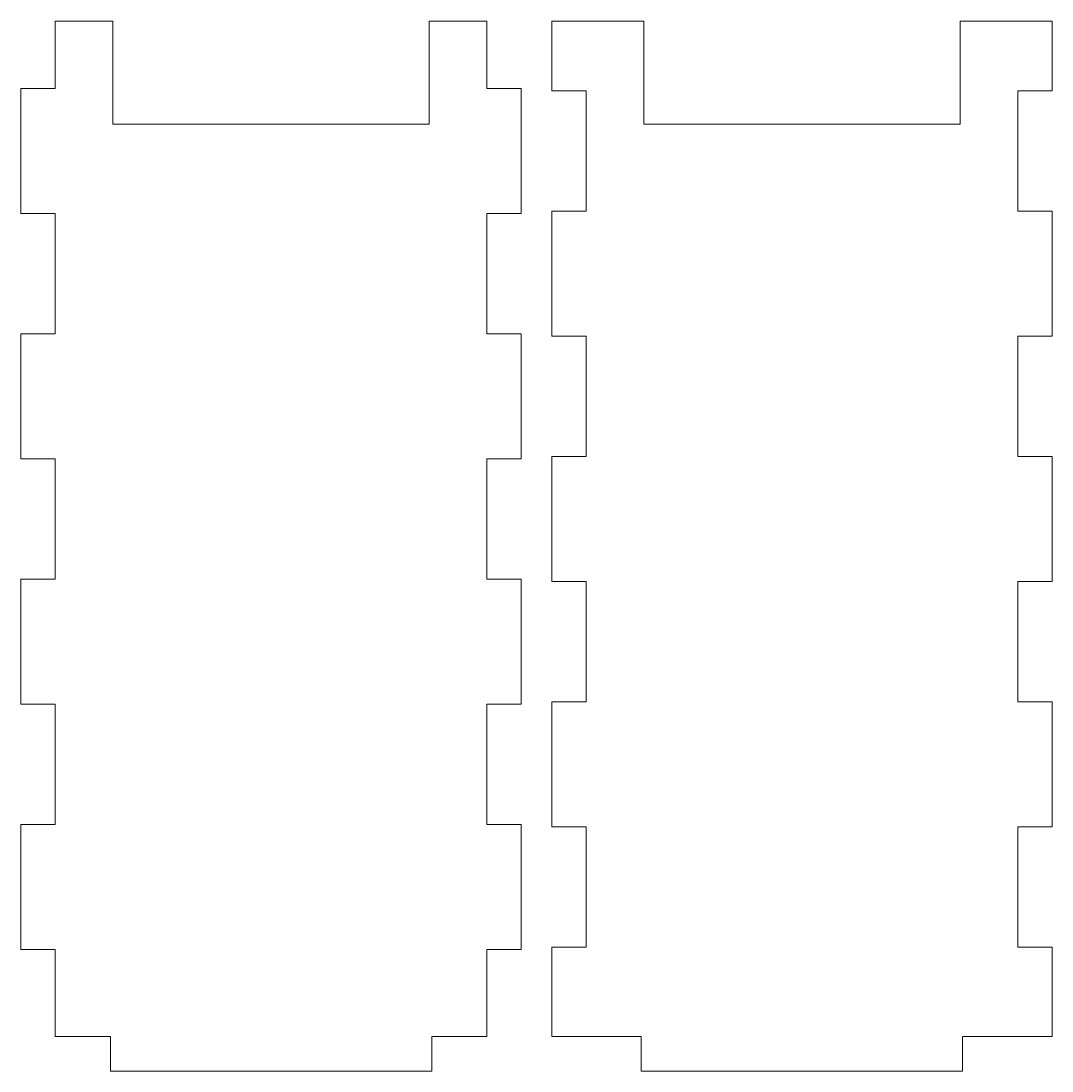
# Model space of a CAD drawing. Header units: millimetres. Extents: x -102 to 244, y -184 to 150.
# Drawn here: x -71.3 to 12.8, y -18.4 to 67.2 of the extents above; entities that cross this region are included whole.
import ezdxf

# ---------------------------------------------------------------- set-up
doc = ezdxf.new("R2010")
doc.units = ezdxf.units.MM
doc.header["$MEASUREMENT"] = 0
doc.layers.add('Layer 1', color=7, linetype='Continuous')

msp = doc.modelspace()

# ---------------------------------------------------------------- linework, layer by layer
at = {"layer": 'Layer 1', "color": 250, "lineweight": 20}
for points in [[(-63.9593, -18.4154), (-63.9593, -18.4154), (-37.7593, -18.4154), (-37.7593, -18.4154), (-37.7593, -18.4154), (-37.7593, -18.4154), (-37.7593, -15.6154), (-37.7593, -15.6154), (-37.7593, -15.6154), (-37.7593, -15.6154), (-33.2617, -15.6154), (-33.2617, -15.6154), (-33.2617, -15.6154), (-33.2617, -15.6154), (-33.2617, -8.5154), (-33.2617, -8.5154), (-33.2617, -8.5154), (-33.2617, -8.5154), (-30.4617, -8.5154), (-30.4617, -8.5154), (-30.4617, -8.5154), (-30.4617, -8.5154), (-30.4617, 1.6846), (-30.4617, 1.6846), (-30.4617, 1.6846), (-30.4617, 1.6846), (-33.2617, 1.6846), (-33.2617, 1.6846), (-33.2617, 1.6846), (-33.2617, 1.6846), (-33.2617, 11.4846), (-33.2617, 11.4846), (-33.2617, 11.4846), (-33.2617, 11.4846), (-30.4617, 11.4846), (-30.4617, 11.4846), (-30.4617, 11.4846), (-30.4617, 11.4846), (-30.4617, 21.6846), (-30.4617, 21.6846), (-30.4617, 21.6846), (-30.4617, 21.6846), (-33.2617, 21.6846), (-33.2617, 21.6846), (-33.2617, 21.6846), (-33.2617, 21.6846), (-33.2617, 31.4846), (-33.2617, 31.4846), (-33.2617, 31.4846), (-33.2617, 31.4846), (-30.4617, 31.4846), (-30.4617, 31.4846), (-30.4617, 31.4846), (-30.4617, 31.4846), (-30.4617, 41.6846), (-30.4617, 41.6846), (-30.4617, 41.6846), (-30.4617, 41.6846), (-33.2617, 41.6846), (-33.2617, 41.6846), (-33.2617, 41.6846), (-33.2617, 41.6846), (-33.2617, 51.4846), (-33.2617, 51.4846), (-33.2617, 51.4846), (-33.2617, 51.4846), (-30.4617, 51.4846), (-30.4617, 51.4846), (-30.4617, 51.4846), (-30.4617, 51.4846), (-30.4617, 61.6846), (-30.4617, 61.6846), (-30.4617, 61.6846), (-30.4617, 61.6846), (-33.2617, 61.6846), (-33.2617, 61.6846), (-33.2617, 61.6846), (-33.2617, 61.6846), (-33.2617, 67.1846), (-33.2617, 67.1846), (-33.2617, 67.1846), (-33.2617, 67.1846), (-37.9593, 67.1846), (-37.9593, 67.1846), (-37.9593, 67.1846), (-37.9593, 67.1846), (-37.9593, 58.7846), (-37.9593, 58.7846), (-37.9593, 58.7846), (-37.9593, 58.7846), (-63.7593, 58.7846), (-63.7593, 58.7846), (-63.7593, 58.7846), (-63.7593, 58.7846), (-63.7593, 67.1846), (-63.7593, 67.1846), (-63.7593, 67.1846), (-63.7593, 67.1846), (-68.4569, 67.1846), (-68.4569, 67.1846), (-68.4569, 67.1846), (-68.4569, 67.1846), (-68.4569, 61.6846), (-68.4569, 61.6846), (-68.4569, 61.6846), (-68.4569, 61.6846), (-71.2569, 61.6846), (-71.2569, 61.6846), (-71.2569, 61.6846), (-71.2569, 61.6846), (-71.2569, 51.4846), (-71.2569, 51.4846), (-71.2569, 51.4846), (-71.2569, 51.4846), (-68.4569, 51.4846), (-68.4569, 51.4846), (-68.4569, 51.4846), (-68.4569, 51.4846), (-68.4569, 41.6846), (-68.4569, 41.6846), (-68.4569, 41.6846), (-68.4569, 41.6846), (-71.2569, 41.6846), (-71.2569, 41.6846), (-71.2569, 41.6846), (-71.2569, 41.6846), (-71.2569, 31.4846), (-71.2569, 31.4846), (-71.2569, 31.4846), (-71.2569, 31.4846), (-68.4569, 31.4846), (-68.4569, 31.4846), (-68.4569, 31.4846), (-68.4569, 31.4846), (-68.4569, 21.6846), (-68.4569, 21.6846), (-68.4569, 21.6846), (-68.4569, 21.6846), (-71.2569, 21.6846), (-71.2569, 21.6846), (-71.2569, 21.6846), (-71.2569, 21.6846), (-71.2569, 11.4846), (-71.2569, 11.4846), (-71.2569, 11.4846), (-71.2569, 11.4846), (-68.4569, 11.4846), (-68.4569, 11.4846), (-68.4569, 11.4846), (-68.4569, 11.4846), (-68.4569, 1.6846), (-68.4569, 1.6846), (-68.4569, 1.6846), (-68.4569, 1.6846), (-71.2569, 1.6846), (-71.2569, 1.6846), (-71.2569, 1.6846), (-71.2569, 1.6846), (-71.2569, -8.5154), (-71.2569, -8.5154), (-71.2569, -8.5154), (-71.2569, -8.5154), (-68.4569, -8.5154), (-68.4569, -8.5154), (-68.4569, -8.5154), (-68.4569, -8.5154), (-68.4569, -15.6154), (-68.4569, -15.6154), (-68.4569, -15.6154), (-68.4569, -15.6154), (-63.9593, -15.6154), (-63.9593, -15.6154), (-63.9593, -15.6154), (-63.9593, -15.6154), (-63.9593, -18.4154), (-63.9593, -18.4154)], [(5.5276, -18.4154), (5.5276, -18.4154), (5.5276, -15.6154), (5.5276, -15.6154), (5.5276, -15.6154), (5.5276, -15.6154), (12.8252, -15.6154), (12.8252, -15.6154), (12.8252, -15.6154), (12.8252, -15.6154), (12.8252, -8.3154), (12.8252, -8.3154), (12.8252, -8.3154), (12.8252, -8.3154), (10.0252, -8.3154), (10.0252, -8.3154), (10.0252, -8.3154), (10.0252, -8.3154), (10.0252, 1.4846), (10.0252, 1.4846), (10.0252, 1.4846), (10.0252, 1.4846), (12.8252, 1.4846), (12.8252, 1.4846), (12.8252, 1.4846), (12.8252, 1.4846), (12.8252, 11.6846), (12.8252, 11.6846), (12.8252, 11.6846), (12.8252, 11.6846), (10.0252, 11.6846), (10.0252, 11.6846), (10.0252, 11.6846), (10.0252, 11.6846), (10.0252, 21.4846), (10.0252, 21.4846), (10.0252, 21.4846), (10.0252, 21.4846), (12.8252, 21.4846), (12.8252, 21.4846), (12.8252, 21.4846), (12.8252, 21.4846), (12.8252, 31.6846), (12.8252, 31.6846), (12.8252, 31.6846), (12.8252, 31.6846), (10.0252, 31.6846), (10.0252, 31.6846), (10.0252, 31.6846), (10.0252, 31.6846), (10.0252, 41.4846), (10.0252, 41.4846), (10.0252, 41.4846), (10.0252, 41.4846), (12.8252, 41.4846), (12.8252, 41.4846), (12.8252, 41.4846), (12.8252, 41.4846), (12.8252, 51.6846), (12.8252, 51.6846), (12.8252, 51.6846), (12.8252, 51.6846), (10.0252, 51.6846), (10.0252, 51.6846), (10.0252, 51.6846), (10.0252, 51.6846), (10.0252, 61.4846), (10.0252, 61.4846), (10.0252, 61.4846), (10.0252, 61.4846), (12.8252, 61.4846), (12.8252, 61.4846), (12.8252, 61.4846), (12.8252, 61.4846), (12.8252, 67.1846), (12.8252, 67.1846), (12.8252, 67.1846), (12.8252, 67.1846), (5.3276, 67.1846), (5.3276, 67.1846), (5.3276, 67.1846), (5.3276, 67.1846), (5.3276, 58.7846), (5.3276, 58.7846), (5.3276, 58.7846), (5.3276, 58.7846), (-20.4724, 58.7846), (-20.4724, 58.7846), (-20.4724, 58.7846), (-20.4724, 58.7846), (-20.4724, 67.1846), (-20.4724, 67.1846), (-20.4724, 67.1846), (-20.4724, 67.1846), (-27.97, 67.1846), (-27.97, 67.1846), (-27.97, 67.1846), (-27.97, 67.1846), (-27.97, 61.4846), (-27.97, 61.4846), (-27.97, 61.4846), (-27.97, 61.4846), (-25.17, 61.4846), (-25.17, 61.4846), (-25.17, 61.4846), (-25.17, 61.4846), (-25.17, 51.6846), (-25.17, 51.6846), (-25.17, 51.6846), (-25.17, 51.6846), (-27.97, 51.6846), (-27.97, 51.6846), (-27.97, 51.6846), (-27.97, 51.6846), (-27.97, 41.4846), (-27.97, 41.4846), (-27.97, 41.4846), (-27.97, 41.4846), (-25.17, 41.4846), (-25.17, 41.4846), (-25.17, 41.4846), (-25.17, 41.4846), (-25.17, 31.6846), (-25.17, 31.6846), (-25.17, 31.6846), (-25.17, 31.6846), (-27.97, 31.6846), (-27.97, 31.6846), (-27.97, 31.6846), (-27.97, 31.6846), (-27.97, 21.4846), (-27.97, 21.4846), (-27.97, 21.4846), (-27.97, 21.4846), (-25.17, 21.4846), (-25.17, 21.4846), (-25.17, 21.4846), (-25.17, 21.4846), (-25.17, 11.6846), (-25.17, 11.6846), (-25.17, 11.6846), (-25.17, 11.6846), (-27.97, 11.6846), (-27.97, 11.6846), (-27.97, 11.6846), (-27.97, 11.6846), (-27.97, 1.4846), (-27.97, 1.4846), (-27.97, 1.4846), (-27.97, 1.4846), (-25.17, 1.4846), (-25.17, 1.4846), (-25.17, 1.4846), (-25.17, 1.4846), (-25.17, -8.3154), (-25.17, -8.3154), (-25.17, -8.3154), (-25.17, -8.3154), (-27.97, -8.3154), (-27.97, -8.3154), (-27.97, -8.3154), (-27.97, -8.3154), (-27.97, -15.6154), (-27.97, -15.6154), (-27.97, -15.6154), (-27.97, -15.6154), (-20.6724, -15.6154), (-20.6724, -15.6154), (-20.6724, -15.6154), (-20.6724, -15.6154), (-20.6724, -18.4154), (-20.6724, -18.4154), (-20.6724, -18.4154), (-20.6724, -18.4154), (5.5276, -18.4154), (5.5276, -18.4154)]]:
    msp.add_open_spline(points, degree=3, knots=[0, 0, 0, 0, 0.0222222, 0.0222222, 0.0222222, 0.0222222, 0.0444444, 0.0444444, 0.0444444, 0.0444444, 0.0666667, 0.0666667, 0.0666667, 0.0666667, 0.0888889, 0.0888889, 0.0888889, 0.0888889, 0.1111111, 0.1111111, 0.1111111, 0.1111111, 0.1333333, 0.1333333, 0.1333333, 0.1333333, 0.1555556, 0.1555556, 0.1555556, 0.1555556, 0.1777778, 0.1777778, 0.1777778, 0.1777778, 0.2, 0.2, 0.2, 0.2, 0.2222222, 0.2222222, 0.2222222, 0.2222222, 0.2444444, 0.2444444, 0.2444444, 0.2444444, 0.2666667, 0.2666667, 0.2666667, 0.2666667, 0.2888889, 0.2888889, 0.2888889, 0.2888889, 0.3111111, 0.3111111, 0.3111111, 0.3111111, 0.3333333, 0.3333333, 0.3333333, 0.3333333, 0.3555556, 0.3555556, 0.3555556, 0.3555556, 0.3777778, 0.3777778, 0.3777778, 0.3777778, 0.4, 0.4, 0.4, 0.4, 0.4222222, 0.4222222, 0.4222222, 0.4222222, 0.4444444, 0.4444444, 0.4444444, 0.4444444, 0.4666667, 0.4666667, 0.4666667, 0.4666667, 0.4888889, 0.4888889, 0.4888889, 0.4888889, 0.5111111, 0.5111111, 0.5111111, 0.5111111, 0.5333333, 0.5333333, 0.5333333, 0.5333333, 0.5555556, 0.5555556, 0.5555556, 0.5555556, 0.5777778, 0.5777778, 0.5777778, 0.5777778, 0.6, 0.6, 0.6, 0.6, 0.6222222, 0.6222222, 0.6222222, 0.6222222, 0.6444444, 0.6444444, 0.6444444, 0.6444444, 0.6666667, 0.6666667, 0.6666667, 0.6666667, 0.6888889, 0.6888889, 0.6888889, 0.6888889, 0.7111111, 0.7111111, 0.7111111, 0.7111111, 0.7333333, 0.7333333, 0.7333333, 0.7333333, 0.7555556, 0.7555556, 0.7555556, 0.7555556, 0.7777778, 0.7777778, 0.7777778, 0.7777778, 0.8, 0.8, 0.8, 0.8, 0.8222222, 0.8222222, 0.8222222, 0.8222222, 0.8444444, 0.8444444, 0.8444444, 0.8444444, 0.8666667, 0.8666667, 0.8666667, 0.8666667, 0.8888889, 0.8888889, 0.8888889, 0.8888889, 0.9111111, 0.9111111, 0.9111111, 0.9111111, 0.9333333, 0.9333333, 0.9333333, 0.9333333, 0.9555556, 0.9555556, 0.9555556, 0.9555556, 1, 1, 1, 1], dxfattribs=at)

doc.saveas('drawing.dxf')
